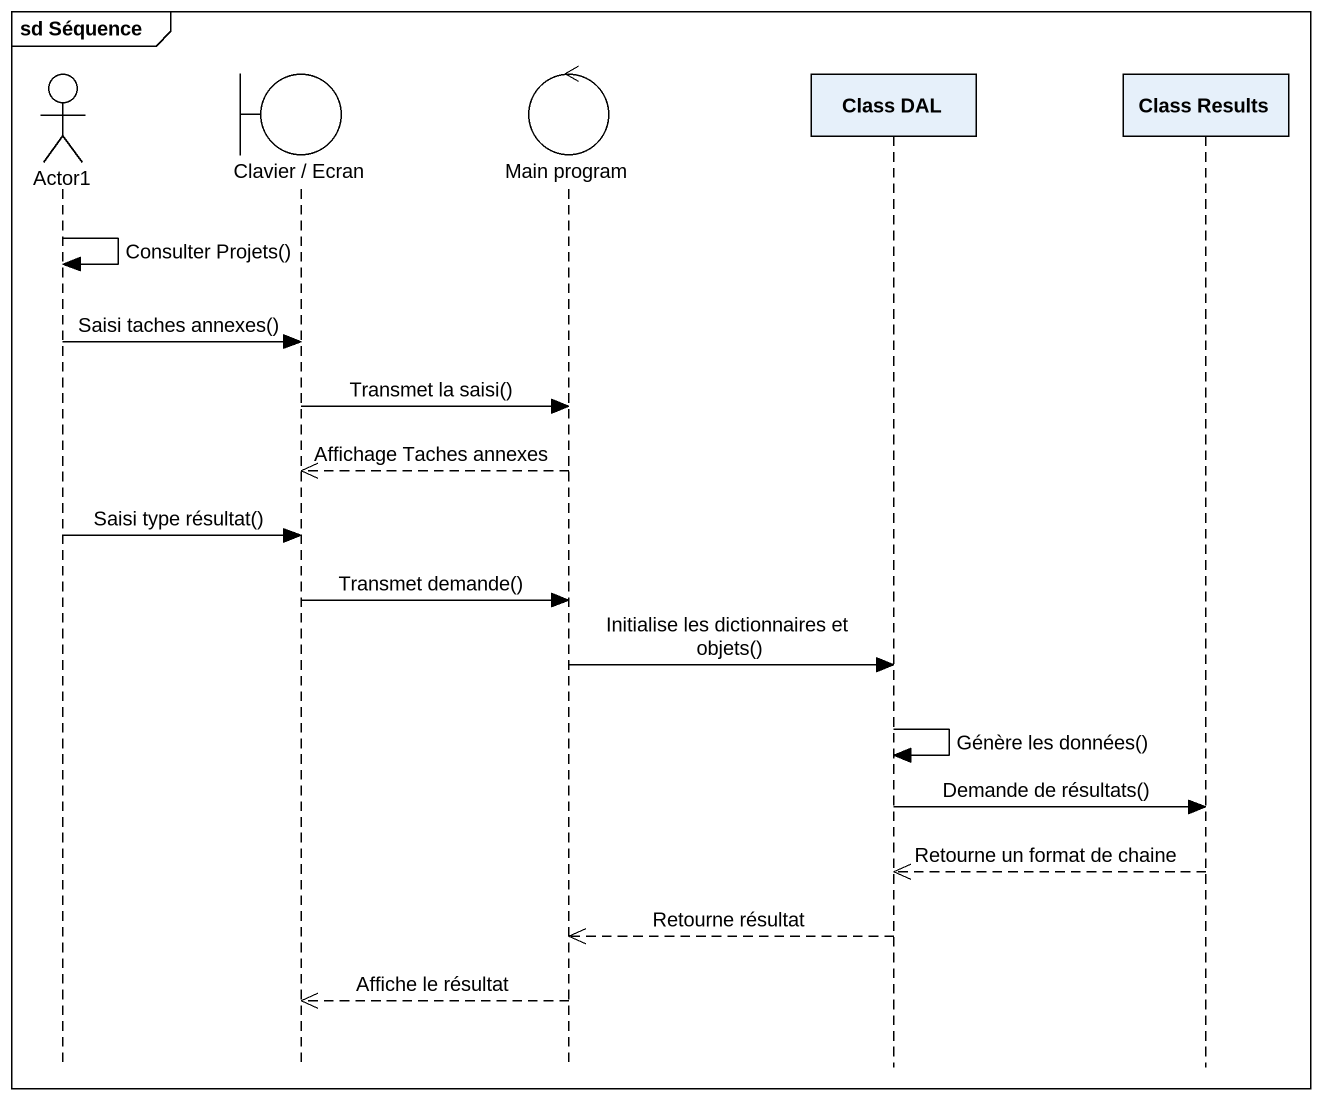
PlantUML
@startuml
mainframe sd Séquence
hide footbox
actor Actor1
boundary "Clavier / Ecran" as Clavier_Ecran
control "Main program" as Main_program
participant "Class DAL" as Class_DAL
participant "Class Results" as Class_Results

Actor1 -> Actor1 : Consulter Projets()
Actor1 -> Clavier_Ecran : Saisi taches annexes()
Clavier_Ecran -> Main_program : Transmet la saisi()
Main_program -->> Clavier_Ecran : Affichage Taches annexes
Actor1 -> Clavier_Ecran : Saisi type résultat()
Clavier_Ecran -> Main_program : Transmet demande()
Main_program -> Class_DAL : Initialise les dictionnaires et objets()
Class_DAL -> Class_DAL : Génère les données()
Class_DAL -> Class_Results : Demande de résultats()
Class_Results -->> Class_DAL : Retourne un format de chaine
Class_DAL -->> Main_program : Retourne résultat
Main_program -->> Clavier_Ecran : Affiche le résultat
@enduml
